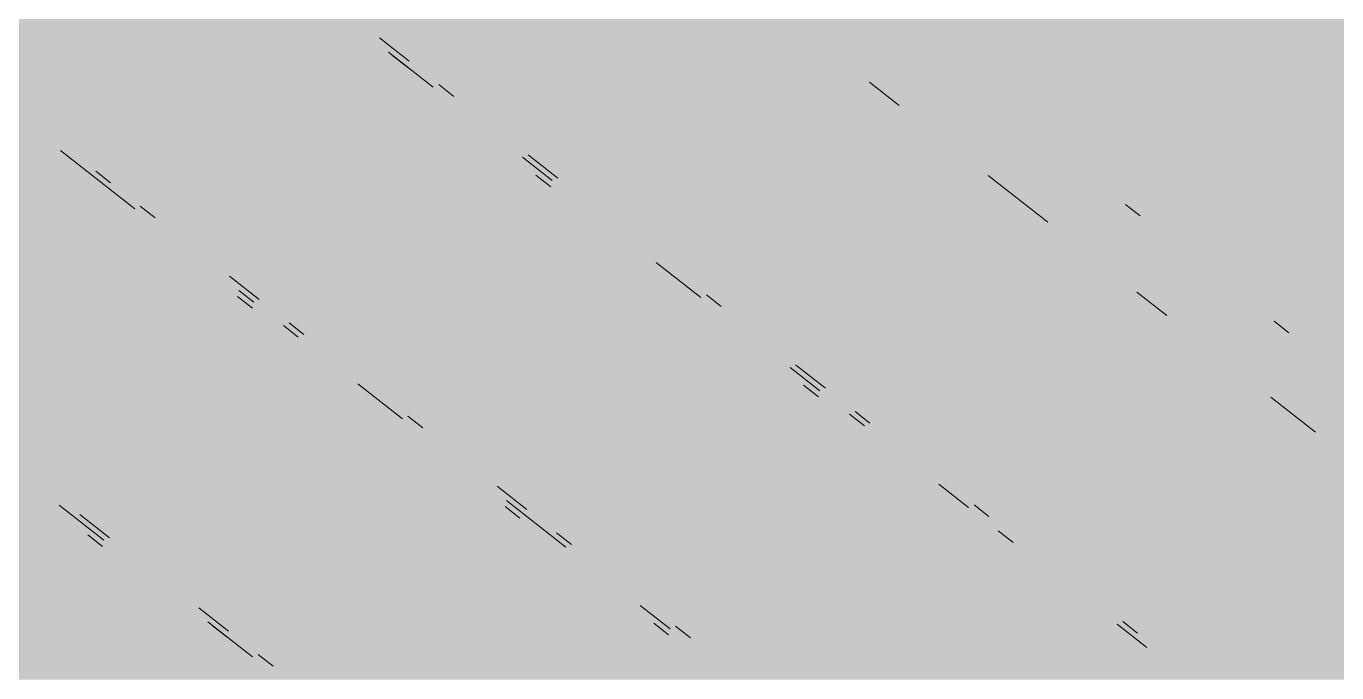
# Model space of a CAD drawing. Header units: millimetres. Extents: x 5 to 1315, y 5 to 292.
# Drawn here: x 1192.027 to 1194.965, y 79.159 to 80.608 of the extents above; entities that cross this region are included whole.
import ezdxf

# ---------------------------------------------------------------- set-up
doc = ezdxf.new("R2010")
doc.units = ezdxf.units.MM
doc.layers.add('EXISTING', color=7, linetype='Continuous')
doc.layers.add('IMAGES', color=7, linetype='Continuous')

# ---------------------------------------------------------------- blocks, each defined once
blk = doc.blocks.new('SHEET_03')
at = {"layer": 'EXISTING', "color": 250, "lineweight": 9}
for p, q in [((292.8852, 80.5297), (292.8186, 80.582)), ((292.8394, 80.55), (292.9394, 80.4715)), ((292.8822, 80.516), (292.8488, 80.5422)), ((292.9852, 80.4512), (292.9519, 80.4774)), ((293.9169, 80.4832), (293.9836, 80.4309)), ((292.1037, 80.33), (292.2703, 80.1992)), ((293.1393, 80.3145), (293.206, 80.2622)), ((293.2185, 80.2681), (293.1518, 80.3204)), ((292.2162, 80.2574), (292.1829, 80.2836)), ((293.2029, 80.2485), (293.1696, 80.2747)), ((294.1835, 80.274), (294.3169, 80.1693)), ((292.3162, 80.1789), (292.2828, 80.2051)), ((294.524, 80.183), (294.4907, 80.2091)), ((293.4393, 80.0791), (293.5393, 80.0006)), ((292.5494, 79.9958), (292.4828, 80.0481)), ((292.5339, 79.9763), (292.5006, 80.0024)), ((292.5036, 80.0161), (292.537, 79.9899)), ((293.5851, 79.9803), (293.5518, 80.0065)), ((294.5168, 80.0124), (294.5835, 79.9601)), ((292.6036, 79.9376), (292.6369, 79.9115)), ((292.6494, 79.9173), (292.6161, 79.9435)), ((294.8573, 79.9214), (294.8239, 79.9475)), ((293.8184, 79.7972), (293.7517, 79.8496)), ((293.7392, 79.8437), (293.8059, 79.7914)), ((292.7702, 79.8068), (292.8702, 79.7284)), ((293.8028, 79.7777), (293.7695, 79.8038)), ((294.8167, 79.7769), (294.9167, 79.6985)), ((292.916, 79.7081), (292.8827, 79.7342)), ((293.8725, 79.7391), (293.9059, 79.7129)), ((293.9183, 79.7188), (293.885, 79.7449)), ((294.0725, 79.5821), (294.1391, 79.5298)), ((293.1493, 79.5249), (293.0827, 79.5773)), ((292.1012, 79.5345), (292.2012, 79.4561)), ((293.1338, 79.5054), (293.1005, 79.5316)), ((293.1035, 79.5452), (293.2368, 79.4406)), ((294.185, 79.5095), (294.1516, 79.5356)), ((292.2137, 79.4619), (292.147, 79.5142)), ((292.1981, 79.4424), (292.1648, 79.4685)), ((293.2493, 79.4465), (293.216, 79.4726)), ((294.2058, 79.4775), (294.2391, 79.4513)), ((292.4803, 79.2527), (292.4136, 79.305)), ((293.4035, 79.3098), (293.4701, 79.2575)), ((292.4345, 79.273), (292.5345, 79.1945)), ((292.4772, 79.239), (292.4439, 79.2651)), ((293.467, 79.2438), (293.4337, 79.27)), ((293.5159, 79.2372), (293.4826, 79.2634)), ((294.4724, 79.2682), (294.5391, 79.2159)), ((294.5182, 79.2479), (294.4849, 79.2741)), ((292.5803, 79.1742), (292.5469, 79.2003))]:
    blk.add_line(p, q, dxfattribs=at)
at = {"layer": 'IMAGES', "color": 7}
for points in [[(291.9364, 80.5899), (292.6109, 80.5899), (291.9364, 80.6863), (292.6109, 80.6863)], [(292.6109, 80.5899), (292.7073, 80.5899), (292.6109, 80.6863), (292.7073, 80.6863)], [(292.7073, 80.5899), (292.9, 80.5899), (292.7073, 80.6863), (292.9, 80.6863)], [(292.9, 80.5899), (292.9964, 80.5899), (292.9, 80.6863), (292.9964, 80.6863)], [(292.9964, 80.5899), (293.4782, 80.5899), (292.9964, 80.6863), (293.4782, 80.6863)], [(293.4782, 80.5899), (293.5745, 80.5899), (293.4782, 80.6863), (293.5745, 80.6863)], [(293.5745, 80.5899), (293.6709, 80.5899), (293.5745, 80.6863), (293.6709, 80.6863)], [(293.6709, 80.5899), (293.7673, 80.5899), (293.6709, 80.6863), (293.7673, 80.6863)], [(293.7673, 80.5899), (293.8636, 80.5899), (293.7673, 80.6863), (293.8636, 80.6863)], [(293.8636, 80.5899), (293.96, 80.5899), (293.8636, 80.6863), (293.96, 80.6863)], [(293.96, 80.5899), (294.0564, 80.5899), (293.96, 80.6863), (294.0564, 80.6863)], [(294.0564, 80.5899), (294.1527, 80.5899), (294.0564, 80.6863), (294.1527, 80.6863)], [(294.1527, 80.5899), (294.2491, 80.5899), (294.1527, 80.6863), (294.2491, 80.6863)], [(294.2491, 80.5899), (294.6345, 80.5899), (294.2491, 80.6863), (294.6345, 80.6863)], [(294.6345, 80.5899), (294.7309, 80.5899), (294.6345, 80.6863), (294.7309, 80.6863)], [(294.7309, 80.5899), (294.9236, 80.5899), (294.7309, 80.6863), (294.9236, 80.6863)], [(294.9236, 80.5899), (295.02, 80.5899), (294.9236, 80.6863), (295.02, 80.6863)], [(291.9364, 80.4935), (292.0327, 80.4935), (291.9364, 80.5899), (292.0327, 80.5899)], [(292.0327, 80.4935), (292.1291, 80.4935), (292.0327, 80.5899), (292.1291, 80.5899)], [(292.1291, 80.4935), (292.6109, 80.4935), (292.1291, 80.5899), (292.6109, 80.5899)], [(292.6109, 80.4935), (292.7073, 80.4935), (292.6109, 80.5899), (292.7073, 80.5899)], [(292.7073, 80.4935), (292.8036, 80.4935), (292.7073, 80.5899), (292.8036, 80.5899)], [(292.8036, 80.4935), (292.9, 80.4935), (292.8036, 80.5899), (292.9, 80.5899)], [(292.9, 80.4935), (292.9964, 80.4935), (292.9, 80.5899), (292.9964, 80.5899)], [(292.9964, 80.4935), (293.0927, 80.4935), (292.9964, 80.5899), (293.0927, 80.5899)], [(293.0927, 80.4935), (293.5745, 80.4935), (293.0927, 80.5899), (293.5745, 80.5899)], [(293.5745, 80.4935), (293.6709, 80.4935), (293.5745, 80.5899), (293.6709, 80.5899)], [(293.6709, 80.4935), (293.7673, 80.4935), (293.6709, 80.5899), (293.7673, 80.5899)], [(293.7673, 80.4935), (293.8636, 80.4935), (293.7673, 80.5899), (293.8636, 80.5899)], [(293.8636, 80.4935), (294.0564, 80.4935), (293.8636, 80.5899), (294.0564, 80.5899)], [(294.0564, 80.4935), (294.1527, 80.4935), (294.0564, 80.5899), (294.1527, 80.5899)], [(294.1527, 80.4935), (294.2491, 80.4935), (294.1527, 80.5899), (294.2491, 80.5899)], [(294.2491, 80.4935), (294.3455, 80.4935), (294.2491, 80.5899), (294.3455, 80.5899)], [(294.3455, 80.4935), (294.8273, 80.4935), (294.3455, 80.5899), (294.8273, 80.5899)], [(294.8273, 80.4935), (294.9236, 80.4935), (294.8273, 80.5899), (294.9236, 80.5899)], [(294.9236, 80.4935), (295.02, 80.4935), (294.9236, 80.5899), (295.02, 80.5899)], [(291.84, 80.3971), (292.0327, 80.3971), (291.84, 80.4935), (292.0327, 80.4935)], [(292.0327, 80.3971), (292.1291, 80.3971), (292.0327, 80.4935), (292.1291, 80.4935)], [(292.1291, 80.3971), (292.2255, 80.3971), (292.1291, 80.4935), (292.2255, 80.4935)], [(292.2255, 80.3971), (292.7073, 80.3971), (292.2255, 80.4935), (292.7073, 80.4935)], [(292.7073, 80.3971), (292.8036, 80.3971), (292.7073, 80.4935), (292.8036, 80.4935)], [(292.8036, 80.3971), (292.9, 80.3971), (292.8036, 80.4935), (292.9, 80.4935)], [(292.9, 80.3971), (293.0927, 80.3971), (292.9, 80.4935), (293.0927, 80.4935)], [(293.0927, 80.3971), (293.1891, 80.3971), (293.0927, 80.4935), (293.1891, 80.4935)], [(293.1891, 80.3971), (293.2855, 80.3971), (293.1891, 80.4935), (293.2855, 80.4935)], [(293.2855, 80.3971), (293.6709, 80.3971), (293.2855, 80.4935), (293.6709, 80.4935)], [(293.6709, 80.3971), (293.7673, 80.3971), (293.6709, 80.4935), (293.7673, 80.4935)], [(293.7673, 80.3971), (293.8636, 80.3971), (293.7673, 80.4935), (293.8636, 80.4935)], [(293.8636, 80.3971), (293.96, 80.3971), (293.8636, 80.4935), (293.96, 80.4935)], [(293.96, 80.3971), (294.0564, 80.3971), (293.96, 80.4935), (294.0564, 80.4935)], [(294.0564, 80.3007), (294.1527, 80.3007), (294.0564, 80.4935), (294.1527, 80.4935)], [(294.1527, 80.3971), (294.2491, 80.3971), (294.1527, 80.4935), (294.2491, 80.4935)], [(294.2491, 80.3971), (294.4418, 80.3971), (294.2491, 80.4935), (294.4418, 80.4935)], [(294.4418, 80.3971), (294.8273, 80.3971), (294.4418, 80.4935), (294.8273, 80.4935)], [(294.8273, 80.3971), (294.9236, 80.3971), (294.8273, 80.4935), (294.9236, 80.4935)], [(294.9236, 80.3971), (295.02, 80.3971), (294.9236, 80.4935), (295.02, 80.4935)], [(291.9364, 80.3007), (292.0327, 80.3007), (291.9364, 80.3971), (292.0327, 80.3971)], [(292.0327, 80.3007), (292.1291, 80.3007), (292.0327, 80.3971), (292.1291, 80.3971)], [(292.1291, 80.3007), (292.2255, 80.3007), (292.1291, 80.3971), (292.2255, 80.3971)], [(292.2255, 80.3007), (292.3218, 80.3007), (292.2255, 80.3971), (292.3218, 80.3971)], [(292.3218, 80.3007), (292.9, 80.3007), (292.3218, 80.3971), (292.9, 80.3971)], [(292.9, 80.3007), (292.9964, 80.3007), (292.9, 80.3971), (292.9964, 80.3971)], [(292.9964, 80.3007), (293.0927, 80.3007), (292.9964, 80.3971), (293.0927, 80.3971)], [(293.0927, 80.3007), (293.1891, 80.3007), (293.0927, 80.3971), (293.1891, 80.3971)], [(293.1891, 80.3007), (293.2855, 80.3007), (293.1891, 80.3971), (293.2855, 80.3971)], [(293.2855, 80.3007), (293.3818, 80.3007), (293.2855, 80.3971), (293.3818, 80.3971)], [(293.3818, 80.3007), (293.8636, 80.3007), (293.3818, 80.3971), (293.8636, 80.3971)], [(293.8636, 80.2043), (293.96, 80.2043), (293.8636, 80.3971), (293.96, 80.3971)], [(293.96, 80.3007), (294.0564, 80.3007), (293.96, 80.3971), (294.0564, 80.3971)], [(294.1527, 80.3007), (294.2491, 80.3007), (294.1527, 80.3971), (294.2491, 80.3971)], [(294.2491, 80.3007), (294.4418, 80.3007), (294.2491, 80.3971), (294.4418, 80.3971)], [(294.4418, 80.3007), (294.5382, 80.3007), (294.4418, 80.3971), (294.5382, 80.3971)], [(294.5382, 80.3007), (295.1164, 80.3007), (294.5382, 80.3971), (295.1164, 80.3971)], [(291.4545, 80.2043), (292.0327, 80.2043), (291.4545, 80.3007), (292.0327, 80.3007)], [(292.0327, 80.2043), (292.1291, 80.2043), (292.0327, 80.3007), (292.1291, 80.3007)], [(292.1291, 80.2043), (292.3218, 80.2043), (292.1291, 80.3007), (292.3218, 80.3007)], [(292.3218, 80.2043), (292.9964, 80.2043), (292.3218, 80.3007), (292.9964, 80.3007)], [(292.9964, 80.2043), (293.0927, 80.2043), (292.9964, 80.3007), (293.0927, 80.3007)], [(293.0927, 80.2043), (293.1891, 80.2043), (293.0927, 80.3007), (293.1891, 80.3007)], [(293.1891, 80.2043), (293.2855, 80.2043), (293.1891, 80.3007), (293.2855, 80.3007)], [(293.2855, 80.2043), (293.3818, 80.2043), (293.2855, 80.3007), (293.3818, 80.3007)], [(293.3818, 80.2043), (293.4782, 80.2043), (293.3818, 80.3007), (293.4782, 80.3007)], [(293.4782, 80.2043), (293.5745, 80.2043), (293.4782, 80.3007), (293.5745, 80.3007)], [(293.5745, 80.2043), (293.8636, 80.2043), (293.5745, 80.3007), (293.8636, 80.3007)], [(293.96, 80.2043), (294.0564, 80.2043), (293.96, 80.3007), (294.0564, 80.3007)], [(294.0564, 80.2043), (294.3455, 80.2043), (294.0564, 80.3007), (294.3455, 80.3007)], [(294.3455, 80.2043), (294.4418, 80.2043), (294.3455, 80.3007), (294.4418, 80.3007)], [(294.4418, 80.2043), (294.5382, 80.2043), (294.4418, 80.3007), (294.5382, 80.3007)], [(294.5382, 80.2043), (294.7309, 80.2043), (294.5382, 80.3007), (294.7309, 80.3007)], [(294.7309, 80.2043), (295.1164, 80.2043), (294.7309, 80.3007), (295.1164, 80.3007)], [(291.5509, 80.1079), (292.1291, 80.1079), (291.5509, 80.2043), (292.1291, 80.2043)], [(292.1291, 80.1079), (292.2255, 80.1079), (292.1291, 80.2043), (292.2255, 80.2043)], [(292.2255, 80.1079), (292.4182, 80.1079), (292.2255, 80.2043), (292.4182, 80.2043)], [(292.4182, 80.1079), (292.5145, 80.1079), (292.4182, 80.2043), (292.5145, 80.2043)], [(292.5145, 80.1079), (292.6109, 80.1079), (292.5145, 80.2043), (292.6109, 80.2043)], [(292.6109, 80.1079), (293.0927, 80.1079), (292.6109, 80.2043), (293.0927, 80.2043)], [(293.0927, 80.1079), (293.2855, 80.1079), (293.0927, 80.2043), (293.2855, 80.2043)], [(293.2855, 80.1079), (293.3818, 80.1079), (293.2855, 80.2043), (293.3818, 80.2043)], [(293.3818, 80.1079), (293.4782, 80.1079), (293.3818, 80.2043), (293.4782, 80.2043)], [(293.4782, 80.1079), (293.5745, 80.1079), (293.4782, 80.2043), (293.5745, 80.2043)], [(293.5745, 80.1079), (293.96, 80.1079), (293.5745, 80.2043), (293.96, 80.2043)], [(293.96, 80.1079), (294.2491, 80.1079), (293.96, 80.2043), (294.2491, 80.2043)], [(294.2491, 80.1079), (294.3455, 80.1079), (294.2491, 80.2043), (294.3455, 80.2043)], [(294.3455, 80.1079), (294.4418, 80.1079), (294.3455, 80.2043), (294.4418, 80.2043)], [(294.4418, 80.1079), (294.6345, 80.1079), (294.4418, 80.2043), (294.6345, 80.2043)], [(294.6345, 80.1079), (294.7309, 80.1079), (294.6345, 80.2043), (294.7309, 80.2043)], [(294.7309, 80.1079), (294.8273, 80.1079), (294.7309, 80.2043), (294.8273, 80.2043)], [(294.8273, 80.1079), (295.2127, 80.1079), (294.8273, 80.2043), (295.2127, 80.2043)], [(291.5509, 80.0115), (292.2255, 80.0115), (291.5509, 80.1079), (292.2255, 80.1079)], [(292.2255, 80.0115), (292.3218, 80.0115), (292.2255, 80.1079), (292.3218, 80.1079)], [(292.3218, 80.0115), (292.4182, 80.0115), (292.3218, 80.1079), (292.4182, 80.1079)], [(292.4182, 80.0115), (292.6109, 80.0115), (292.4182, 80.1079), (292.6109, 80.1079)], [(292.6109, 80.0115), (292.7073, 80.0115), (292.6109, 80.1079), (292.7073, 80.1079)], [(292.7073, 80.0115), (293.1891, 80.0115), (292.7073, 80.1079), (293.1891, 80.1079)], [(293.1891, 80.0115), (293.2855, 80.0115), (293.1891, 80.1079), (293.2855, 80.1079)], [(293.2855, 80.0115), (293.3818, 80.0115), (293.2855, 80.1079), (293.3818, 80.1079)], [(293.3818, 80.0115), (293.4782, 80.0115), (293.3818, 80.1079), (293.4782, 80.1079)], [(293.4782, 80.0115), (293.5745, 80.0115), (293.4782, 80.1079), (293.5745, 80.1079)], [(293.5745, 80.0115), (294.1527, 80.0115), (293.5745, 80.1079), (294.1527, 80.1079)], [(294.1527, 80.0115), (294.2491, 80.0115), (294.1527, 80.1079), (294.2491, 80.1079)], [(294.2491, 80.0115), (294.3455, 80.0115), (294.2491, 80.1079), (294.3455, 80.1079)], [(294.3455, 80.0115), (294.4418, 80.0115), (294.3455, 80.1079), (294.4418, 80.1079)], [(294.4418, 80.0115), (294.5382, 80.0115), (294.4418, 80.1079), (294.5382, 80.1079)], [(294.5382, 80.0115), (294.7309, 80.0115), (294.5382, 80.1079), (294.7309, 80.1079)], [(294.7309, 80.0115), (294.8273, 80.0115), (294.7309, 80.1079), (294.8273, 80.1079)], [(294.8273, 80.0115), (294.9236, 80.0115), (294.8273, 80.1079), (294.9236, 80.1079)], [(294.9236, 80.0115), (295.3091, 80.0115), (294.9236, 80.1079), (295.3091, 80.1079)], [(291.84, 79.9151), (292.3218, 79.9151), (291.84, 80.0115), (292.3218, 80.0115)], [(292.3218, 79.9151), (292.4182, 79.9151), (292.3218, 80.0115), (292.4182, 80.0115)], [(292.4182, 79.9151), (292.5145, 79.9151), (292.4182, 80.0115), (292.5145, 80.0115)], [(292.5145, 79.9151), (292.6109, 79.9151), (292.5145, 80.0115), (292.6109, 80.0115)], [(292.6109, 79.9151), (292.7073, 79.9151), (292.6109, 80.0115), (292.7073, 80.0115)], [(292.7073, 79.9151), (292.8036, 79.9151), (292.7073, 80.0115), (292.8036, 80.0115)], [(292.8036, 79.9151), (293.2855, 79.9151), (292.8036, 80.0115), (293.2855, 80.0115)], [(293.2855, 79.9151), (293.4782, 79.9151), (293.2855, 80.0115), (293.4782, 80.0115)], [(293.4782, 79.9151), (293.6709, 79.9151), (293.4782, 80.0115), (293.6709, 80.0115)], [(293.6709, 79.9151), (293.7673, 79.9151), (293.6709, 80.0115), (293.7673, 80.0115)], [(293.7673, 79.9151), (293.8636, 79.9151), (293.7673, 80.0115), (293.8636, 80.0115)], [(293.8636, 79.9151), (294.3455, 79.9151), (293.8636, 80.0115), (294.3455, 80.0115)], [(294.3455, 79.9151), (294.4418, 79.9151), (294.3455, 80.0115), (294.4418, 80.0115)], [(294.4418, 79.9151), (294.5382, 79.9151), (294.4418, 80.0115), (294.5382, 80.0115)], [(294.5382, 79.9151), (294.6345, 79.9151), (294.5382, 80.0115), (294.6345, 80.0115)], [(294.6345, 79.8187), (294.8273, 79.8187), (294.6345, 80.0115), (294.8273, 80.0115)], [(294.8273, 79.9151), (294.9236, 79.9151), (294.8273, 80.0115), (294.9236, 80.0115)], [(294.9236, 79.9151), (295.02, 79.9151), (294.9236, 80.0115), (295.02, 80.0115)], [(291.9364, 79.8187), (292.5145, 79.8187), (291.9364, 79.9151), (292.5145, 79.9151)], [(292.5145, 79.8187), (292.6109, 79.8187), (292.5145, 79.9151), (292.6109, 79.9151)], [(292.6109, 79.8187), (292.7073, 79.8187), (292.6109, 79.9151), (292.7073, 79.9151)], [(292.7073, 79.8187), (292.8036, 79.8187), (292.7073, 79.9151), (292.8036, 79.9151)], [(292.8036, 79.8187), (292.9, 79.8187), (292.8036, 79.9151), (292.9, 79.9151)], [(292.9, 79.8187), (292.9964, 79.8187), (292.9, 79.9151), (292.9964, 79.9151)], [(292.9964, 79.8187), (293.4782, 79.8187), (292.9964, 79.9151), (293.4782, 79.9151)], [(293.4782, 79.8187), (293.5745, 79.8187), (293.4782, 79.9151), (293.5745, 79.9151)], [(293.5745, 79.8187), (293.6709, 79.8187), (293.5745, 79.9151), (293.6709, 79.9151)], [(293.6709, 79.8187), (293.7673, 79.8187), (293.6709, 79.9151), (293.7673, 79.9151)], [(293.7673, 79.8187), (293.8636, 79.8187), (293.7673, 79.9151), (293.8636, 79.9151)], [(293.8636, 79.8187), (293.96, 79.8187), (293.8636, 79.9151), (293.96, 79.9151)], [(293.96, 79.8187), (294.4418, 79.8187), (293.96, 79.9151), (294.4418, 79.9151)], [(294.4418, 79.8187), (294.5382, 79.8187), (294.4418, 79.9151), (294.5382, 79.9151)], [(294.5382, 79.8187), (294.6345, 79.8187), (294.5382, 79.9151), (294.6345, 79.9151)], [(294.8273, 79.7223), (294.9236, 79.7223), (294.8273, 79.9151), (294.9236, 79.9151)], [(294.9236, 79.7223), (295.02, 79.7223), (294.9236, 79.9151), (295.02, 79.9151)], [(291.9364, 79.7223), (292.0327, 79.7223), (291.9364, 79.8187), (292.0327, 79.8187)], [(292.0327, 79.7223), (292.6109, 79.7223), (292.0327, 79.8187), (292.6109, 79.8187)], [(292.6109, 79.7223), (292.7073, 79.7223), (292.6109, 79.8187), (292.7073, 79.8187)], [(292.7073, 79.7223), (292.8036, 79.7223), (292.7073, 79.8187), (292.8036, 79.8187)], [(292.8036, 79.7223), (292.9, 79.7223), (292.8036, 79.8187), (292.9, 79.8187)], [(292.9, 79.7223), (292.9964, 79.7223), (292.9, 79.8187), (292.9964, 79.8187)], [(292.9964, 79.7223), (293.0927, 79.7223), (292.9964, 79.8187), (293.0927, 79.8187)], [(293.0927, 79.7223), (293.6709, 79.7223), (293.0927, 79.8187), (293.6709, 79.8187)], [(293.6709, 79.7223), (293.7673, 79.7223), (293.6709, 79.8187), (293.7673, 79.8187)], [(293.7673, 79.7223), (293.96, 79.7223), (293.7673, 79.8187), (293.96, 79.8187)], [(293.96, 79.7223), (294.0564, 79.7223), (293.96, 79.8187), (294.0564, 79.8187)], [(294.0564, 79.7223), (294.1527, 79.7223), (294.0564, 79.8187), (294.1527, 79.8187)], [(294.1527, 79.7223), (294.5382, 79.7223), (294.1527, 79.8187), (294.5382, 79.8187)], [(294.5382, 79.7223), (294.6345, 79.7223), (294.5382, 79.8187), (294.6345, 79.8187)], [(294.6345, 79.7223), (294.7309, 79.7223), (294.6345, 79.8187), (294.7309, 79.8187)], [(294.7309, 79.7223), (294.8273, 79.7223), (294.7309, 79.8187), (294.8273, 79.8187)], [(291.84, 79.6259), (292.0327, 79.6259), (291.84, 79.7223), (292.0327, 79.7223)], [(292.0327, 79.6259), (292.1291, 79.6259), (292.0327, 79.7223), (292.1291, 79.7223)], [(292.1291, 79.6259), (292.7073, 79.6259), (292.1291, 79.7223), (292.7073, 79.7223)], [(292.7073, 79.6259), (292.8036, 79.6259), (292.7073, 79.7223), (292.8036, 79.7223)], [(292.8036, 79.6259), (292.9964, 79.6259), (292.8036, 79.7223), (292.9964, 79.7223)], [(292.9964, 79.6259), (293.0927, 79.6259), (292.9964, 79.7223), (293.0927, 79.7223)], [(293.0927, 79.6259), (293.1891, 79.6259), (293.0927, 79.7223), (293.1891, 79.7223)], [(293.1891, 79.6259), (293.6709, 79.6259), (293.1891, 79.7223), (293.6709, 79.7223)], [(293.6709, 79.6259), (293.7673, 79.6259), (293.6709, 79.7223), (293.7673, 79.7223)], [(293.7673, 79.6259), (293.8636, 79.6259), (293.7673, 79.7223), (293.8636, 79.7223)], [(293.8636, 79.6259), (293.96, 79.6259), (293.8636, 79.7223), (293.96, 79.7223)], [(293.96, 79.6259), (294.0564, 79.6259), (293.96, 79.7223), (294.0564, 79.7223)], [(294.0564, 79.6259), (294.1527, 79.6259), (294.0564, 79.7223), (294.1527, 79.7223)], [(294.1527, 79.6259), (294.2491, 79.6259), (294.1527, 79.7223), (294.2491, 79.7223)], [(294.2491, 79.6259), (294.6345, 79.6259), (294.2491, 79.7223), (294.6345, 79.7223)], [(294.6345, 79.6259), (294.7309, 79.6259), (294.6345, 79.7223), (294.7309, 79.7223)], [(294.7309, 79.6259), (294.8273, 79.6259), (294.7309, 79.7223), (294.8273, 79.7223)], [(294.8273, 79.6259), (294.9236, 79.6259), (294.8273, 79.7223), (294.9236, 79.7223)], [(294.9236, 79.5295), (295.02, 79.5295), (294.9236, 79.7223), (295.02, 79.7223)], [(291.9364, 79.5295), (292.0327, 79.5295), (291.9364, 79.6259), (292.0327, 79.6259)], [(292.0327, 79.5295), (292.1291, 79.5295), (292.0327, 79.6259), (292.1291, 79.6259)], [(292.1291, 79.5295), (292.2255, 79.5295), (292.1291, 79.6259), (292.2255, 79.6259)], [(292.2255, 79.5295), (292.3218, 79.5295), (292.2255, 79.6259), (292.3218, 79.6259)], [(292.3218, 79.5295), (292.8036, 79.5295), (292.3218, 79.6259), (292.8036, 79.6259)], [(292.8036, 79.5295), (292.9, 79.5295), (292.8036, 79.6259), (292.9, 79.6259)], [(292.9, 79.5295), (292.9964, 79.5295), (292.9, 79.6259), (292.9964, 79.6259)], [(292.9964, 79.5295), (293.0927, 79.5295), (292.9964, 79.6259), (293.0927, 79.6259)], [(293.0927, 79.5295), (293.1891, 79.5295), (293.0927, 79.6259), (293.1891, 79.6259)], [(293.1891, 79.5295), (293.2855, 79.5295), (293.1891, 79.6259), (293.2855, 79.6259)], [(293.2855, 79.5295), (293.8636, 79.5295), (293.2855, 79.6259), (293.8636, 79.6259)], [(293.8636, 79.5295), (293.96, 79.5295), (293.8636, 79.6259), (293.96, 79.6259)], [(293.96, 79.5295), (294.0564, 79.5295), (293.96, 79.6259), (294.0564, 79.6259)], [(294.0564, 79.5295), (294.1527, 79.5295), (294.0564, 79.6259), (294.1527, 79.6259)], [(294.1527, 79.5295), (294.2491, 79.5295), (294.1527, 79.6259), (294.2491, 79.6259)], [(294.2491, 79.5295), (294.3455, 79.5295), (294.2491, 79.6259), (294.3455, 79.6259)], [(294.3455, 79.5295), (294.8273, 79.5295), (294.3455, 79.6259), (294.8273, 79.6259)], [(294.8273, 79.5295), (294.9236, 79.5295), (294.8273, 79.6259), (294.9236, 79.6259)], [(291.9364, 79.4331), (292.0327, 79.4331), (291.9364, 79.5295), (292.0327, 79.5295)], [(292.0327, 79.4331), (292.1291, 79.4331), (292.0327, 79.5295), (292.1291, 79.5295)], [(292.1291, 79.4331), (292.2255, 79.4331), (292.1291, 79.5295), (292.2255, 79.5295)], [(292.2255, 79.4331), (292.3218, 79.4331), (292.2255, 79.5295), (292.3218, 79.5295)], [(292.3218, 79.4331), (292.4182, 79.4331), (292.3218, 79.5295), (292.4182, 79.5295)], [(292.4182, 79.4331), (292.9964, 79.4331), (292.4182, 79.5295), (292.9964, 79.5295)], [(292.9964, 79.4331), (293.0927, 79.4331), (292.9964, 79.5295), (293.0927, 79.5295)], [(293.0927, 79.4331), (293.2855, 79.4331), (293.0927, 79.5295), (293.2855, 79.5295)], [(293.2855, 79.4331), (293.3818, 79.4331), (293.2855, 79.5295), (293.3818, 79.5295)], [(293.3818, 79.4331), (293.96, 79.4331), (293.3818, 79.5295), (293.96, 79.5295)], [(293.96, 79.4331), (294.0564, 79.4331), (293.96, 79.5295), (294.0564, 79.5295)], [(294.0564, 79.4331), (294.1527, 79.4331), (294.0564, 79.5295), (294.1527, 79.5295)], [(294.1527, 79.4331), (294.2491, 79.4331), (294.1527, 79.5295), (294.2491, 79.5295)], [(294.2491, 79.4331), (294.3455, 79.4331), (294.2491, 79.5295), (294.3455, 79.5295)], [(294.3455, 79.4331), (294.4418, 79.4331), (294.3455, 79.5295), (294.4418, 79.5295)], [(294.4418, 79.4331), (294.9236, 79.4331), (294.4418, 79.5295), (294.9236, 79.5295)], [(294.9236, 79.4331), (295.02, 79.4331), (294.9236, 79.5295), (295.02, 79.5295)], [(291.5509, 79.3367), (292.0327, 79.3367), (291.5509, 79.4331), (292.0327, 79.4331)], [(292.0327, 79.3367), (292.1291, 79.3367), (292.0327, 79.4331), (292.1291, 79.4331)], [(292.1291, 79.3367), (292.2255, 79.3367), (292.1291, 79.4331), (292.2255, 79.4331)], [(292.2255, 79.3367), (292.3218, 79.3367), (292.2255, 79.4331), (292.3218, 79.4331)], [(292.3218, 79.3367), (292.4182, 79.3367), (292.3218, 79.4331), (292.4182, 79.4331)], [(292.4182, 79.3367), (292.5145, 79.3367), (292.4182, 79.4331), (292.5145, 79.4331)], [(292.5145, 79.3367), (292.6109, 79.3367), (292.5145, 79.4331), (292.6109, 79.4331)], [(292.6109, 79.3367), (293.0927, 79.3367), (292.6109, 79.4331), (293.0927, 79.4331)], [(293.0927, 79.3367), (293.1891, 79.3367), (293.0927, 79.4331), (293.1891, 79.4331)], [(293.1891, 79.3367), (293.2855, 79.3367), (293.1891, 79.4331), (293.2855, 79.4331)], [(293.2855, 79.3367), (293.3818, 79.3367), (293.2855, 79.4331), (293.3818, 79.4331)], [(293.3818, 79.3367), (293.4782, 79.3367), (293.3818, 79.4331), (293.4782, 79.4331)], [(293.4782, 79.3367), (293.5745, 79.3367), (293.4782, 79.4331), (293.5745, 79.4331)], [(293.5745, 79.3367), (294.0564, 79.3367), (293.5745, 79.4331), (294.0564, 79.4331)], [(294.0564, 79.3367), (294.1527, 79.3367), (294.0564, 79.4331), (294.1527, 79.4331)], [(294.1527, 79.3367), (294.2491, 79.3367), (294.1527, 79.4331), (294.2491, 79.4331)], [(294.2491, 79.3367), (294.4418, 79.3367), (294.2491, 79.4331), (294.4418, 79.4331)], [(294.4418, 79.3367), (294.5382, 79.3367), (294.4418, 79.4331), (294.5382, 79.4331)], [(294.5382, 79.3367), (294.6345, 79.3367), (294.5382, 79.4331), (294.6345, 79.4331)], [(294.6345, 79.3367), (295.1164, 79.3367), (294.6345, 79.4331), (295.1164, 79.4331)], [(291.6473, 79.2403), (292.1291, 79.2403), (291.6473, 79.3367), (292.1291, 79.3367)], [(292.1291, 79.2403), (292.2255, 79.2403), (292.1291, 79.3367), (292.2255, 79.3367)], [(292.2255, 79.2403), (292.3218, 79.2403), (292.2255, 79.3367), (292.3218, 79.3367)], [(292.3218, 79.2403), (292.4182, 79.2403), (292.3218, 79.3367), (292.4182, 79.3367)], [(292.4182, 79.2403), (292.5145, 79.2403), (292.4182, 79.3367), (292.5145, 79.3367)], [(292.5145, 79.2403), (292.6109, 79.2403), (292.5145, 79.3367), (292.6109, 79.3367)], [(292.6109, 79.2403), (292.7073, 79.2403), (292.6109, 79.3367), (292.7073, 79.3367)], [(292.7073, 79.2403), (293.1891, 79.2403), (292.7073, 79.3367), (293.1891, 79.3367)], [(293.1891, 79.2403), (293.2855, 79.2403), (293.1891, 79.3367), (293.2855, 79.3367)], [(293.2855, 79.2403), (293.3818, 79.2403), (293.2855, 79.3367), (293.3818, 79.3367)], [(293.3818, 79.2403), (293.4782, 79.2403), (293.3818, 79.3367), (293.4782, 79.3367)], [(293.4782, 79.2403), (293.5745, 79.2403), (293.4782, 79.3367), (293.5745, 79.3367)], [(293.5745, 79.2403), (293.6709, 79.2403), (293.5745, 79.3367), (293.6709, 79.3367)], [(293.6709, 79.2403), (294.1527, 79.2403), (293.6709, 79.3367), (294.1527, 79.3367)], [(294.1527, 79.2403), (294.3455, 79.2403), (294.1527, 79.3367), (294.3455, 79.3367)], [(294.3455, 79.2403), (294.5382, 79.2403), (294.3455, 79.3367), (294.5382, 79.3367)], [(294.5382, 79.2403), (294.6345, 79.2403), (294.5382, 79.3367), (294.6345, 79.3367)], [(294.6345, 79.2403), (294.7309, 79.2403), (294.6345, 79.3367), (294.7309, 79.3367)], [(294.7309, 79.2403), (295.1164, 79.2403), (294.7309, 79.3367), (295.1164, 79.3367)], [(291.84, 79.1439), (292.3218, 79.1439), (291.84, 79.2403), (292.3218, 79.2403)], [(292.3218, 79.1439), (292.4182, 79.1439), (292.3218, 79.2403), (292.4182, 79.2403)], [(292.4182, 79.1439), (292.6109, 79.1439), (292.4182, 79.2403), (292.6109, 79.2403)], [(292.6109, 79.1439), (292.8036, 79.1439), (292.6109, 79.2403), (292.8036, 79.2403)], [(292.8036, 79.1439), (293.2855, 79.1439), (292.8036, 79.2403), (293.2855, 79.2403)], [(293.2855, 79.1439), (293.4782, 79.1439), (293.2855, 79.2403), (293.4782, 79.2403)], [(293.4782, 79.1439), (293.6709, 79.1439), (293.4782, 79.2403), (293.6709, 79.2403)], [(293.6709, 79.1439), (293.7673, 79.1439), (293.6709, 79.2403), (293.7673, 79.2403)], [(293.7673, 79.1439), (294.3455, 79.1439), (293.7673, 79.2403), (294.3455, 79.2403)], [(294.3455, 79.1439), (294.4418, 79.1439), (294.3455, 79.2403), (294.4418, 79.2403)], [(294.4418, 79.1439), (294.5382, 79.1439), (294.4418, 79.2403), (294.5382, 79.2403)], [(294.5382, 79.1439), (294.6345, 79.1439), (294.5382, 79.2403), (294.6345, 79.2403)], [(294.6345, 79.1439), (294.7309, 79.1439), (294.6345, 79.2403), (294.7309, 79.2403)], [(294.7309, 79.1439), (294.8273, 79.1439), (294.7309, 79.2403), (294.8273, 79.2403)], [(294.8273, 79.1439), (295.3091, 79.1439), (294.8273, 79.2403), (295.3091, 79.2403)]]:
    blk.add_solid(points, dxfattribs=at)

msp = doc.modelspace()

# ---------------------------------------------------------------- block references
msp.add_blockref('SHEET_03', (900, 0))

doc.saveas('drawing.dxf')
